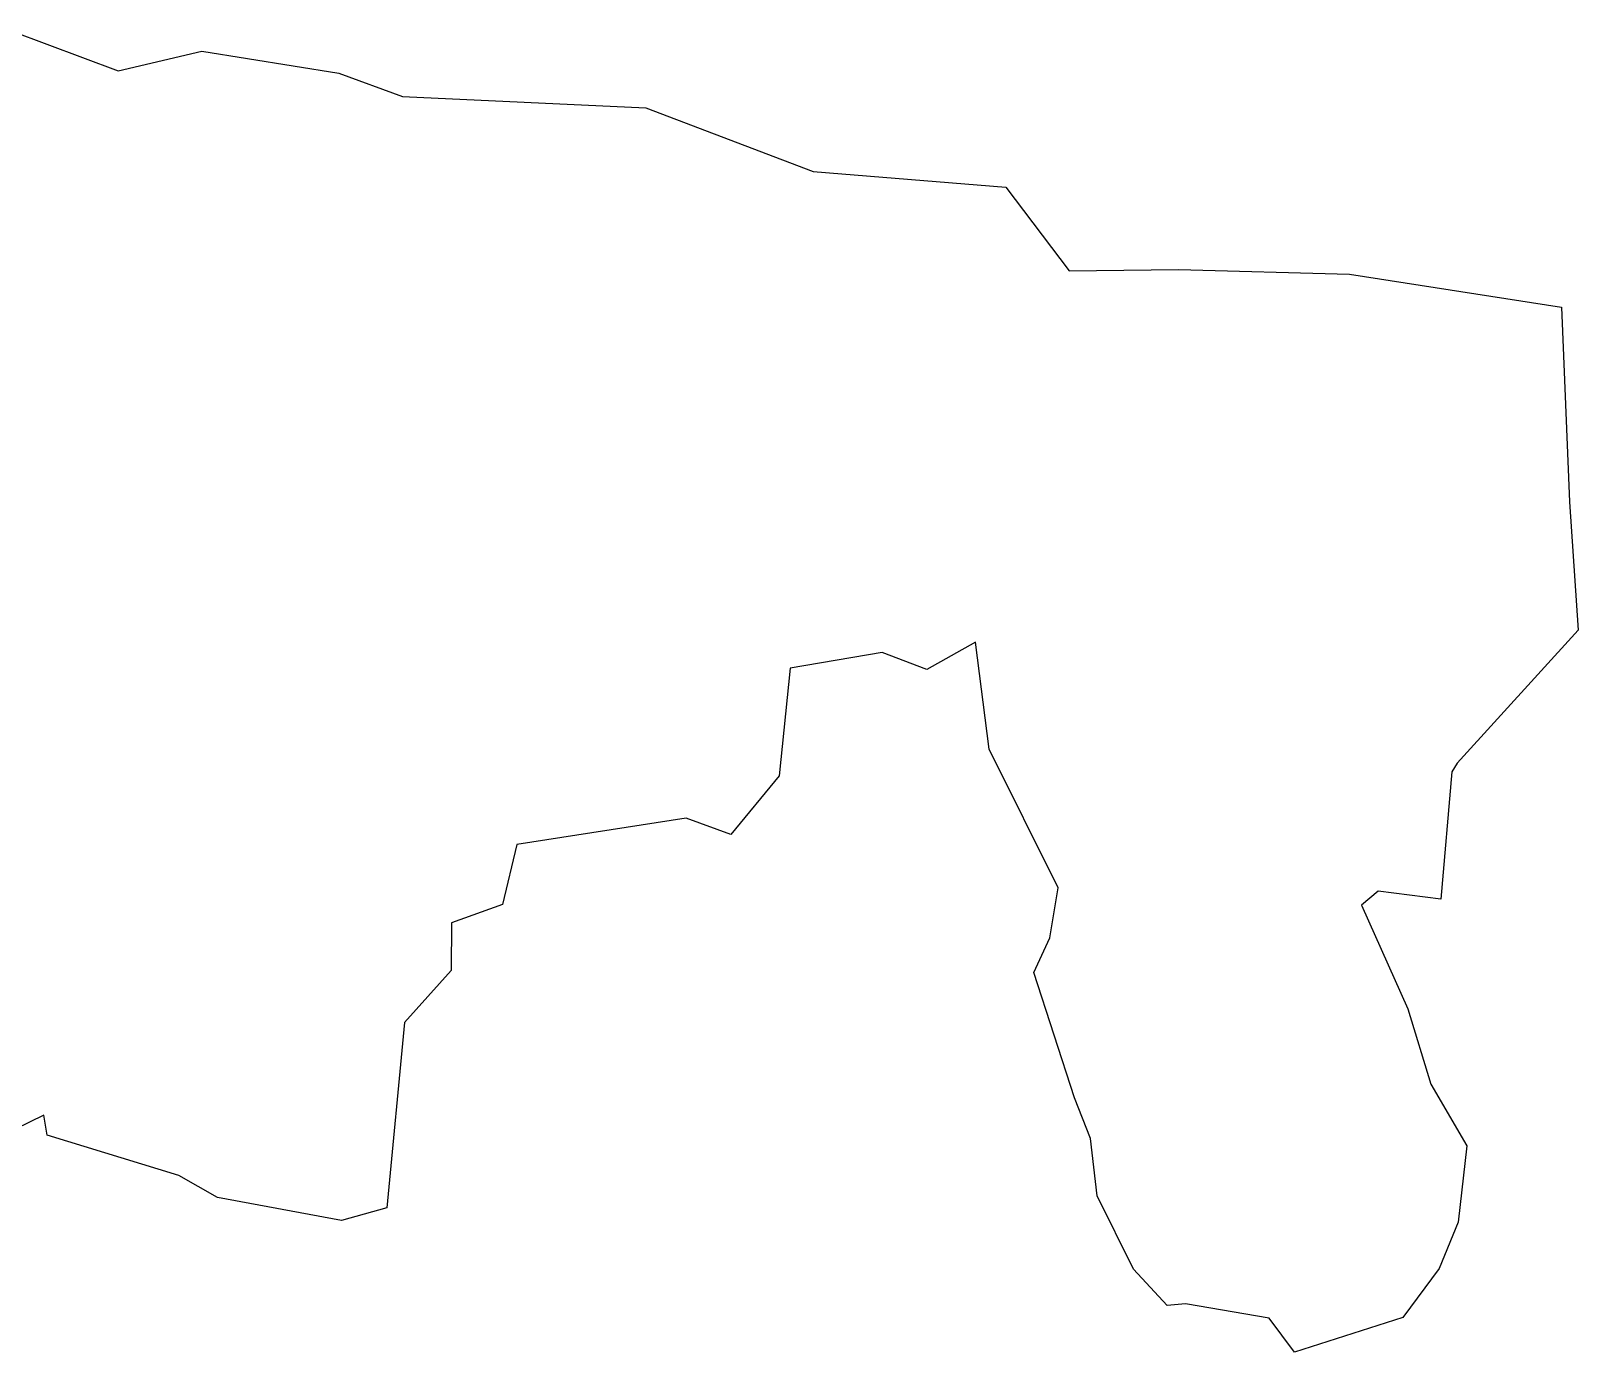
# Model space of a CAD drawing. Header units: metres. Extents: x 280807 to 285520, y 2029182 to 2031768.
# Drawn here: x 283163 to 285520, y 2029258 to 2031271 of the extents above; entities that cross this region are included whole.
import ezdxf

# ---------------------------------------------------------------- set-up
doc = ezdxf.new("R2010")
doc.units = ezdxf.units.M
doc.layers.add('village', color=3, linetype='Continuous')

msp = doc.modelspace()

# ---------------------------------------------------------------- linework, layer by layer
at = {"layer": 'village', "color": 6}
for points in [[(283133.1, 2031270.7, 0), (283295.8, 2031210, 0), (283423.4, 2031240.1, 0), (283632, 2031206.6, 0), (283728.9, 2031170.9, 0), (284099.5, 2031153.7, 0), (284354.7, 2031056.7, 0), (284647.8, 2031032.5, 0), (284744.3, 2030905.5, 0), (284911, 2030907.2, 0), (285171.6, 2030900.2, 0), (285494.2, 2030850.1, 0), (285506.7, 2030553.6, 0), (285519.6, 2030358, 0), (285335.2, 2030155.6, 0), (285327.4, 2030142.4, 0), (285310.4, 2029948.2, 0), (285215, 2029960.6, 0), (285189.9, 2029939.1, 0), (285260.3, 2029780.9, 0), (285295.3, 2029666.3, 0), (285350.4, 2029572.6, 0), (285336.7, 2029456.4, 0), (285308, 2029385.7, 0), (285252.9, 2029310.8, 0), (285087.8, 2029258.3, 0), (285049, 2029310, 0), (284921.7, 2029331.6, 0), (284893.6, 2029329.2, 0), (284842.7, 2029384.4, 0), (284786.9, 2029496.4, 0), (284777.1, 2029583.5, 0), (284752.6, 2029645.4, 0), (284690.7, 2029836.3, 0), (284715, 2029889.2, 0)], [(284715, 2029889.2, 0), (284727.6, 2029965.4, 0), (284622.5, 2030176.7, 0), (284601.6, 2030339.7, 0), (284527.9, 2030297.8, 0), (284459.5, 2030323.9, 0), (284319.7, 2030299.9, 0), (284302.6, 2030136.1, 0), (284229.2, 2030046.6, 0), (284161, 2030071.5, 0), (283903.3, 2030031.3, 0), (283881.6, 2029940.3, 0), (283803.8, 2029912.2, 0), (283803.4, 2029839.4, 0), (283732, 2029760.4, 0), (283705.4, 2029478.1, 0), (283636.2, 2029458.8, 0), (283447.2, 2029493.9, 0), (283388.4, 2029527.5, 0), (283188.1, 2029588.9, 0), (283182.8, 2029619, 0), (283073, 2029566, 0)]]:
    msp.add_polyline3d(points, dxfattribs=at)

doc.saveas('drawing.dxf')
